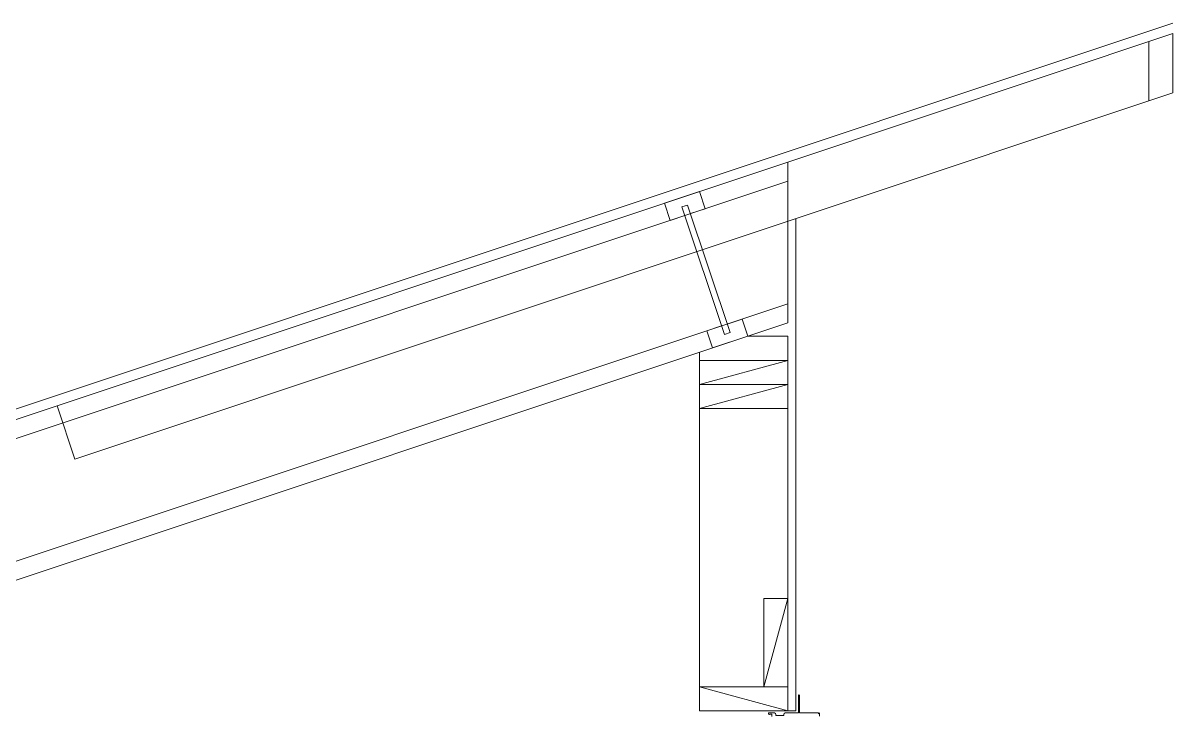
# Model space of a CAD drawing. Header units: inches. Extents: x -3905 to 10892, y 1064 to 9590.
# Drawn here: x 1043.2 to 1114.9, y 4255.8 to 4299 of the extents above; entities that cross this region are included whole.
import ezdxf

# ---------------------------------------------------------------- set-up
doc = ezdxf.new("R2010")
doc.units = ezdxf.units.IN
doc.header["$MEASUREMENT"] = 0
doc.layers.add('SECTIONS', color=70, linetype='Continuous', lineweight=0)

# ---------------------------------------------------------------- blocks, each defined once
blk = doc.blocks.new('BCI 9-12')
at = {"color": 0}
for p, q in [((0.96875, 0.5625), (0.96875, 8.9375)), ((1.34375, 8.9375), (0.96875, 8.9375)), ((1.34375, 0.5625), (1.34375, 8.9375)), ((1.34375, 0.5625), (0.96875, 0.5625))]:
    blk.add_line(p, q, dxfattribs=at)
for points in [[(1.34375, 8.375), (2.3125, 8.375), (2.3125, 9.5), (0, 9.5), (0, 8.375), (0.96875, 8.375)], [(1.34375, 1.125), (2.3125, 1.125), (2.3125, 0), (0, 0), (0, 1.125), (0.96875, 1.125)]]:
    blk.add_lwpolyline(points, dxfattribs=at)
blk = doc.blocks.new('*U461')
at = {"color": 0, "lineweight": 0}
blk.add_line((0, 0), (5.5, 1.5), dxfattribs=at)
blk.add_lwpolyline([(0, 0), (5.5, 0), (5.5, 1.5), (0, 1.5)], close=True, dxfattribs=at)

msp = doc.modelspace()

# ---------------------------------------------------------------- linework, layer by layer
at = {"layer": 'SECTIONS', "linetype": 'Continuous', "lineweight": 0}
for p, q in [((1114.86675, 4298.96782), (826.86675, 4202.96782)), ((1114.86675, 4298.30901), (1090.86675, 4290.30901)), ((1114.86675, 4294.61969), (1114.86675, 4298.30901)), ((1113.36675, 4294.11969), (1113.36675, 4297.80901)), ((1114.86675, 4294.61969), (1046.43675, 4271.80969)), ((1090.86675, 4290.30901), (826.86675, 4202.30901)), ((1090.86675, 4280.29514), (1090.86675, 4290.30901)), ((1090.86675, 4289.12363), (850.86675, 4209.12363)), ((1091.36675, 4256.12847), (1091.36675, 4286.78636)), ((1090.86675, 4281.48452), (850.86675, 4201.48452)), ((1090.86675, 4280.29514), (850.86675, 4200.29514)), ((1090.86675, 4279.4618), (1088.36675, 4279.4618)), ((1090.86675, 4277.9618), (1090.86675, 4279.4618)), ((1085.36675, 4256.12847), (1085.36675, 4278.4618)), ((1090.86675, 4256.12847), (1090.86675, 4277.9618)), ((1045.32996, 4275.13008), (1046.43675, 4271.80969)), ((1085.36675, 4256.12847), (1090.86675, 4256.12847)), ((1091.36675, 4256.12847), (1090.86675, 4256.12847)), ((1090.86675, 4256.12847), (1091.36675, 4256.12847))]:
    msp.add_line(p, q, dxfattribs=at)
at = {"layer": 'SECTIONS', "lineweight": 0}
msp.add_lwpolyline([(1089.86675, 4255.79149), (1089.86675, 4255.92149, 0.41421356), (1089.85175, 4255.93649), (1089.74375, 4255.93649, 0.41421356), (1089.72875, 4255.92149), (1089.72875, 4255.90649), (1089.70372, 4255.90649), (1089.65175, 4255.93649), (1089.65175, 4255.98649, -0.41421356), (1089.66675, 4256.00149), (1089.93175, 4256.00149), (1090.03175, 4256.00149, -0.41421356), (1090.11175, 4255.92149), (1090.11175, 4255.86649, 0.41421356), (1090.12675, 4255.85149), (1090.59675, 4255.85149, 0.41421356), (1090.61175, 4255.86649), (1090.61175, 4255.92149, -0.41421356), (1090.69175, 4256.00149), (1091.49175, 4256.00149, 0.41421356), (1091.52175, 4256.03149), (1091.52175, 4257.09399, -1), (1091.58675, 4257.09399), (1091.58675, 4256.03149, 0.41421356), (1091.61675, 4256.00149), (1092.75675, 4256.00149, -0.41421356), (1092.77175, 4255.98649), (1092.77175, 4255.95649), (1092.77675, 4255.95649), (1092.79736, 4255.9771, 0.19891237), (1092.80175, 4255.98771), (1092.80175, 4255.99649, -0.41421356), (1092.80675, 4256.00149, -0.41421356), (1092.83675, 4255.97149), (1092.83675, 4255.79472, -0.18267581)], format="xyb", dxfattribs=at)

# ---------------------------------------------------------------- block references
at = {"layer": 'SECTIONS', "linetype": 'Continuous', "lineweight": 0}
for name, p, xscale, yscale, zscale, rotation in [('BCI 9-12', (1088.36675, 4279.4618), -0.9996000000000005, 0.9996000000000006, 0.9996000000000006, 18.43494882290655), ('*U461', (1089.36681, 4257.62841), -0.99996, 0.99996, 0.99996, 270)]:
    msp.add_blockref(name, p, dxfattribs=dict(at, xscale=xscale, yscale=yscale, zscale=zscale, rotation=rotation))
for p in [(1085.36675, 4276.4618), (1085.36675, 4274.9618)]:
    msp.add_blockref('*U461', p, dxfattribs=at)
at = {"layer": 'SECTIONS', "linetype": 'Continuous', "lineweight": 0, "xscale": -0.99996, "yscale": 0.99996, "zscale": 0.99996}
msp.add_blockref('*U461', (1090.86675, 4256.12847), dxfattribs=at)

doc.saveas('drawing.dxf')
